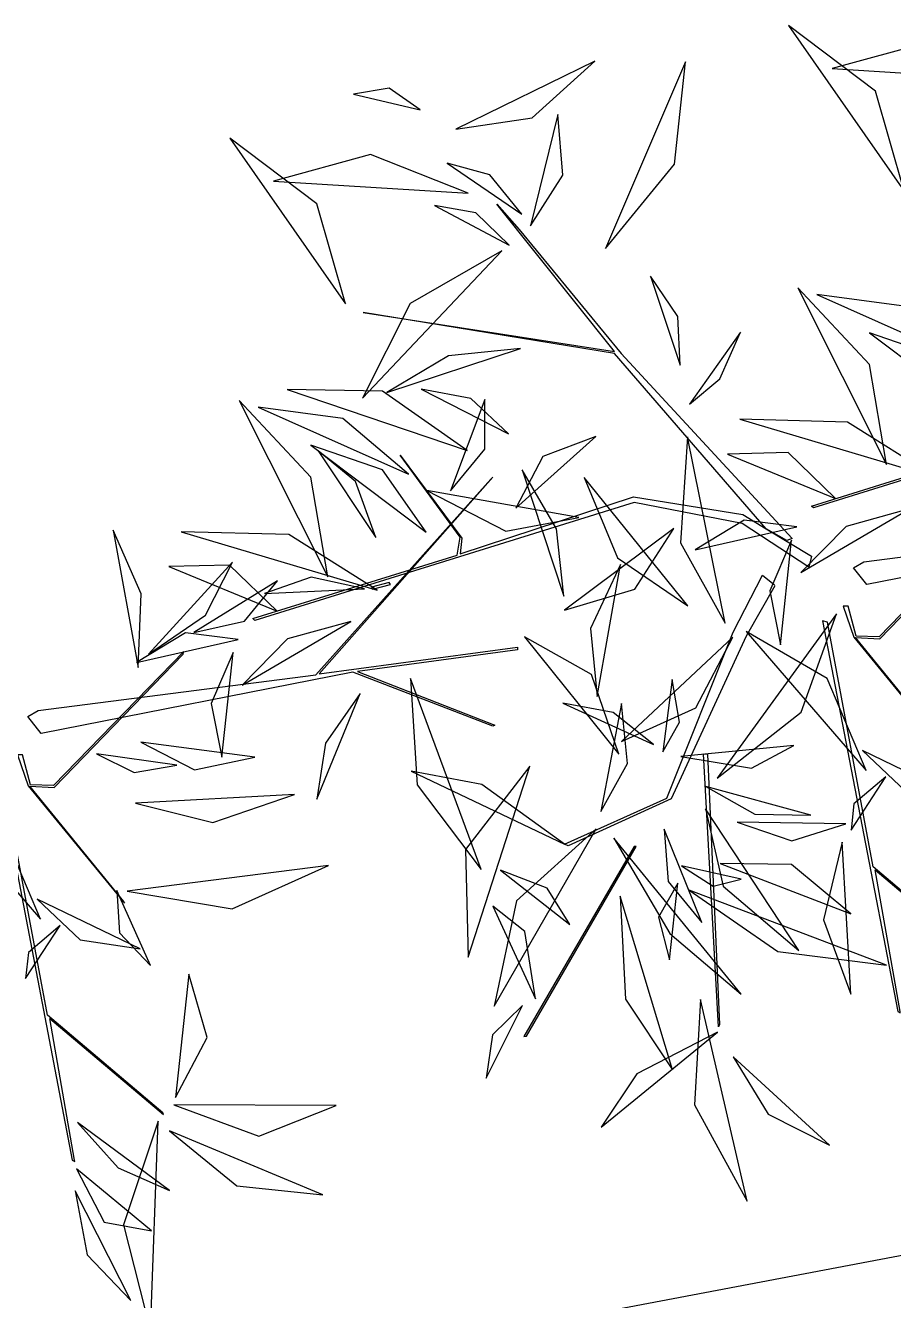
# Model space of a CAD drawing. Header units: centimetres. Extents: x 197412 to 267601, y -375791 to -305433.
# Drawn here: x 206759 to 207585, y -344575 to -343362 of the extents above; entities that cross this region are included whole.
import ezdxf

# ---------------------------------------------------------------- set-up
doc = ezdxf.new("R2010")
doc.units = ezdxf.units.CM
doc.layers.add('3-BAT C-Niveau 0', color=250, linetype='Continuous')

# ---------------------------------------------------------------- blocks, each defined once
blk = doc.blocks.new('Groupe-240-1')
at = {"linetype": 'Continuous', "flags": 128}
for points in [[(12559.5, -47176.49), (12553.13, -47172.32), (12542.85, -47170.32), (12506.75, -47181.54), (12506.55, -47181.37), (12525.99, -47175.33), (12526.27, -47173.62), (12520.59, -47165.81), (12526.44, -47173.71), (12526.28, -47175.22), (12542.81, -47169.78), (12553.2, -47171.45), (12555.42, -47172.84), (12540.99, -47156.14), (12517.04, -47152.25), (12540.98, -47155.94), (12529.79, -47141.92), (12531.9, -47144.34), (12541.62, -47156.14), (12557.9, -47173.75), (12557.4, -47173.95), (12555.42, -47172.84), (12559.73, -47175.43)], [(12506.32, -47187.2), (12499.96, -47183.04), (12489.67, -47181.03), (12453.57, -47192.26), (12453.37, -47192.08), (12472.82, -47186.04), (12473.1, -47184.33), (12467.41, -47176.52), (12473.26, -47184.42), (12473.11, -47185.93), (12489.63, -47180.5), (12500.03, -47182.17), (12502.25, -47183.55), (12487.81, -47166.85), (12463.87, -47162.96), (12487.8, -47166.66), (12476.61, -47152.63), (12478.72, -47155.05), (12488.44, -47166.86), (12504.73, -47184.46), (12504.22, -47184.66), (12502.25, -47183.55), (12506.55, -47186.14)], [(12554.81, -47164.48), (12538.27, -47183.18), (12557.16, -47180.66), (12557.15, -47180.9), (12541.92, -47182.97), (12554.99, -47188.09), (12554.83, -47188.18), (12541.49, -47183.03), (12511.82, -47188.85), (12510.55, -47187.25), (12511.53, -47186.69), (12537.98, -47183.29), (12554.62, -47164.66)], [(12476.22, -47178.63), (12459.68, -47197.32), (12478.57, -47194.81), (12478.56, -47195.05), (12463.33, -47197.11), (12476.4, -47202.23), (12476.24, -47202.32), (12462.9, -47197.17), (12433.23, -47203), (12431.96, -47201.39), (12432.93, -47200.84), (12459.39, -47197.43), (12476.03, -47178.8)], [(12509.57, -47190.9), (12510.58, -47193.85), (12519.74, -47205.02), (12519.7, -47204.84), (12510.75, -47193.89), (12513.06, -47193.99), (12525.34, -47181.33), (12525.39, -47181.07), (12512.99, -47193.81), (12510.81, -47193.75), (12510.04, -47190.89)], [(12430.98, -47205.04), (12431.98, -47207.99), (12441.15, -47219.16), (12441.11, -47218.99), (12432.16, -47208.03), (12434.47, -47208.14), (12446.75, -47195.48), (12446.8, -47195.21), (12434.4, -47207.96), (12432.22, -47207.9), (12431.45, -47205.03)], [(12497.81, -47230.71), (12497.7, -47230.93), (12496.28, -47204.95), (12496.66, -47204.97)], [(12489.88, -47213.77), (12489.69, -47213.77), (12479.17, -47231.86), (12479.43, -47231.82)]]:
    blk.add_lwpolyline(points, close=True, dxfattribs=at)
for points in [[(12503.08, -47188.96), (12500.34, -47193.75), (12493.19, -47209.23), (12483.4, -47213.7), (12483.05, -47213.53), (12492.79, -47209.16), (12499.1, -47193.38), (12501.9, -47187.94), (12503.03, -47188.86)], [(12514.99, -47229.48), (12512.63, -47216), (12523.45, -47225.12), (12523.4, -47224.98), (12512.42, -47215.69), (12508.07, -47192.42), (12507.62, -47192.3), (12514.77, -47229.47), (12515.01, -47229.59), (12514.99, -47229.51)], [(12436.4, -47243.62), (12434.04, -47230.14), (12444.86, -47239.27), (12444.81, -47239.12), (12433.83, -47229.83), (12429.48, -47206.57), (12429.03, -47206.44), (12436.18, -47243.61), (12436.42, -47243.73), (12436.4, -47243.66)]]:
    blk.add_lwpolyline(points, dxfattribs=at)
at = {"linetype": 'Continuous'}
for points in [[(12515.37, -47151.41, -215.07), (12512.64, -47141.89, -213.8), (12504.37, -47135.64, -214.42), (12504.37, -47135.64, -214.42), (12515.37, -47151.41, -215.07)], [(12527.05, -47140.89, -228.35), (12517.74, -47137.21, -229.1), (12508.53, -47139.74, -232.12), (12508.53, -47139.74, -232.12), (12527.05, -47140.89, -228.35)], [(12472.7, -47145.5, -212.86), (12479.97, -47144.44, -209.91), (12485.93, -47139.03, -208.14), (12485.93, -47139.03, -208.14), (12472.7, -47145.5, -212.86)], [(12472.7, -47145.5, -212.86), (12479.97, -47144.44, -209.91), (12485.93, -47139.03, -208.14), (12485.93, -47139.03, -208.14), (12472.7, -47145.5, -212.86)], [(12486.95, -47156.86, -223.66), (12493.51, -47148.83, -222.36), (12494.57, -47139.09, -219.58), (12494.57, -47139.09, -219.58), (12486.95, -47156.86, -223.66)], [(12469.3, -47143.67, -211.21), (12466.35, -47141.6, -209.03), (12462.97, -47142.18, -206.71), (12462.97, -47142.18, -206.71), (12469.3, -47143.67, -211.21)], [(12469.3, -47143.67, -211.21), (12466.35, -47141.6, -209.03), (12462.97, -47142.18, -206.71), (12462.97, -47142.18, -206.71), (12469.3, -47143.67, -211.21)], [(12479.82, -47154.69, -232.48), (12482.88, -47149.88, -232.45), (12482.41, -47144.12, -231.83), (12482.41, -47144.12, -231.83), (12479.82, -47154.69, -232.48)], [(12462.19, -47162.12, -215.07), (12459.46, -47152.6, -213.8), (12451.19, -47146.35, -214.42), (12451.19, -47146.35, -214.42), (12462.19, -47162.12, -215.07)], [(12473.87, -47151.6, -228.35), (12464.57, -47147.92, -229.1), (12455.35, -47150.45, -232.12), (12455.35, -47150.45, -232.12), (12473.87, -47151.6, -228.35)], [(12479, -47153.59, -232.75), (12475.94, -47149.85, -233.5), (12471.88, -47148.75, -235.42), (12471.88, -47148.75, -235.42), (12479, -47153.59, -232.75)], [(12477.79, -47156.55, -229.3), (12474.6, -47153.47, -228.25), (12470.66, -47152.77, -226.49), (12470.66, -47152.77, -226.49), (12477.79, -47156.55, -229.3)], [(12477.07, -47157.09, -228.97), (12468.35, -47162.1, -227.8), (12463.83, -47171.1, -227.09), (12463.83, -47171.1, -227.09), (12477.07, -47157.09, -228.97)], [(12494.06, -47167.96, -172.05), (12493.84, -47163.32, -171.7), (12491.23, -47159.48, -172.02), (12491.23, -47159.48, -172.02), (12494.06, -47167.96, -172.05)], [(12494.06, -47167.96, -172.05), (12493.84, -47163.32, -171.7), (12491.23, -47159.48, -172.02), (12491.23, -47159.48, -172.02), (12494.06, -47167.96, -172.05)], [(12513.69, -47177.4, -194.97), (12512.07, -47167.9, -192.57), (12505.27, -47160.59, -191.31), (12505.27, -47160.59, -191.31), (12513.69, -47177.4, -194.97)], [(12521.38, -47167.62, -201.48), (12515.12, -47162.32, -202.35), (12507.08, -47161.25, -201.76), (12507.08, -47161.25, -201.76), (12521.38, -47167.62, -201.48)], [(12494.94, -47171.66, -171.59), (12497.85, -47169.26, -169.03), (12499.81, -47164.81, -167.96), (12499.81, -47164.81, -167.96), (12494.94, -47171.66, -171.59)], [(12523.06, -47173.14, -207.16), (12518.88, -47167.22, -205.48), (12512.07, -47164.87, -203.83), (12512.07, -47164.87, -203.83), (12523.06, -47173.14, -207.16)], [(12523.06, -47173.14, -207.16), (12518.88, -47167.22, -205.48), (12512.07, -47164.87, -203.83), (12512.07, -47164.87, -203.83), (12523.06, -47173.14, -207.16)], [(12478.85, -47166.37, -196.26), (12471.99, -47167.09, -195.05), (12466.14, -47170.57, -196.39), (12466.14, -47170.57, -196.39), (12478.85, -47166.37, -196.26)], [(12473.77, -47176.07, -207.25), (12465.71, -47170.45, -205.29), (12456.64, -47170.28, -201.98), (12456.64, -47170.28, -201.98), (12473.77, -47176.07, -207.25)], [(12477.73, -47174.5, -195.33), (12474.13, -47171.12, -195.1), (12469.4, -47170.24, -194.26), (12469.4, -47170.24, -194.26), (12477.73, -47174.5, -195.33)], [(12460.51, -47188.11, -194.97), (12458.89, -47178.61, -192.57), (12452.09, -47171.31, -191.31), (12452.09, -47171.31, -191.31), (12460.51, -47188.11, -194.97)], [(12472.18, -47179.93, -215.21), (12475.45, -47175.97, -213.09), (12475.45, -47171.24, -210.46), (12475.45, -47171.24, -210.46), (12472.18, -47179.93, -215.21)], [(12468.2, -47178.33, -201.48), (12461.94, -47173.03, -202.35), (12453.9, -47171.96, -201.76), (12453.9, -47171.96, -201.76), (12468.2, -47178.33, -201.48)], [(12518.4, -47178.65, -206.43), (12510, -47173.38, -204.4), (12499.74, -47173.11, -204.36), (12499.74, -47173.11, -204.36), (12518.4, -47178.65, -206.43)], [(12518.4, -47178.65, -206.43), (12510, -47173.38, -204.4), (12499.74, -47173.11, -204.36), (12499.74, -47173.11, -204.36), (12518.4, -47178.65, -206.43)], [(12486.03, -47174.74, -184.69), (12480.97, -47176.66, -183.17), (12478.41, -47181.58, -181.63), (12478.41, -47181.58, -181.63), (12486.03, -47174.74, -184.69)], [(12494.76, -47174.78, -176.08), (12494.09, -47184.86, -174.79), (12498.35, -47192.5, -170.69), (12498.35, -47192.5, -170.69), (12494.76, -47174.78, -176.08)], [(12469.88, -47183.85, -207.16), (12465.71, -47177.93, -205.48), (12458.89, -47175.59, -203.83), (12458.89, -47175.59, -203.83), (12469.88, -47183.85, -207.16)], [(12469.88, -47183.85, -207.16), (12465.71, -47177.93, -205.48), (12458.89, -47175.59, -203.83), (12458.89, -47175.59, -203.83), (12469.88, -47183.85, -207.16)], [(12465.09, -47184.35, -210.84), (12463.14, -47179.02, -209.98), (12459.59, -47176.13, -207.2), (12459.59, -47176.13, -207.2), (12465.09, -47184.35, -210.84)], [(12508.86, -47180.65, -194.21), (12504.33, -47176.28, -192.81), (12498.57, -47176.42, -190.06), (12498.57, -47176.42, -190.06), (12508.86, -47180.65, -194.21)], [(12508.86, -47180.65, -194.21), (12504.33, -47176.28, -192.81), (12498.57, -47176.42, -190.06), (12498.57, -47176.42, -190.06), (12508.86, -47180.65, -194.21)], [(12482.98, -47189.94, -200.44), (12482.27, -47183.53, -199.26), (12479.03, -47177.92, -200.49), (12479.03, -47177.92, -200.49), (12482.98, -47189.94, -200.44)], [(12484.93, -47178.65, -205.3), (12488.08, -47186.29, -204.92), (12494.79, -47190.88, -203.9), (12494.79, -47190.88, -203.9), (12484.93, -47178.65, -205.3)], [(12469.95, -47179.9, -188.89), (12477.45, -47183.77, -185.79), (12484.41, -47182.46, -181.22), (12484.41, -47182.46, -181.22), (12469.95, -47179.9, -188.89)], [(12505.15, -47183.36, -183.73), (12500.16, -47182.72, -181.29), (12495.48, -47185.54, -179.52), (12495.48, -47185.54, -179.52), (12505.15, -47183.36, -183.73)], [(12515.89, -47181.64, -199.98), (12509.86, -47183.3, -200.36), (12505.55, -47187.68, -199.46), (12505.55, -47187.68, -199.46), (12515.89, -47181.64, -199.98)], [(12442.45, -47196.74, -183.78), (12442.74, -47189.71, -183.14), (12440.09, -47183.65, -184.94), (12440.09, -47183.65, -184.94), (12442.45, -47196.74, -183.78)], [(12465.22, -47189.37, -206.43), (12456.82, -47184.09, -204.4), (12446.57, -47183.82, -204.36), (12446.57, -47183.82, -204.36), (12465.22, -47189.37, -206.43)], [(12465.22, -47189.37, -206.43), (12456.82, -47184.09, -204.4), (12446.57, -47183.82, -204.36), (12446.57, -47183.82, -204.36), (12465.22, -47189.37, -206.43)], [(12483.05, -47191.29, -200.73), (12489.75, -47189.28, -197.34), (12493.45, -47183.5, -193.77), (12493.45, -47183.5, -193.77), (12483.05, -47191.29, -200.73)], [(12483.05, -47191.29, -200.73), (12489.75, -47189.28, -197.34), (12493.45, -47183.5, -193.77), (12493.45, -47183.5, -193.77), (12483.05, -47191.29, -200.73)], [(12504.66, -47184.61, -183.47), (12502.59, -47189.45, -183.7), (12503.6, -47194.57, -184.07), (12503.6, -47194.57, -184.07), (12504.66, -47184.61, -183.47)], [(12504.66, -47184.61, -183.47), (12502.59, -47189.45, -183.7), (12503.6, -47194.57, -184.07), (12503.6, -47194.57, -184.07), (12504.66, -47184.61, -183.47)], [(12443.46, -47195.47, -176.88), (12448.88, -47191.74, -176.9), (12451.44, -47186.7, -174.04), (12451.44, -47186.7, -174.04), (12443.46, -47195.47, -176.88)], [(12455.68, -47191.36, -194.21), (12451.15, -47186.99, -192.81), (12445.39, -47187.13, -190.06), (12445.39, -47187.13, -190.06), (12455.68, -47191.36, -194.21)], [(12455.68, -47191.36, -194.21), (12451.15, -47186.99, -192.81), (12445.39, -47187.13, -190.06), (12445.39, -47187.13, -190.06), (12455.68, -47191.36, -194.21)], [(12488.37, -47186.93, -185.42), (12485.51, -47193.02, -185.31), (12486.15, -47199.49, -184.01), (12486.15, -47199.49, -184.01), (12488.37, -47186.93, -185.42)], [(12447.77, -47193.4, -161.32), (12452.59, -47192.31, -161.24), (12455.71, -47188.49, -160.95), (12455.71, -47188.49, -160.95), (12447.77, -47193.4, -161.32)], [(12464.02, -47189.24, -223.21), (12458.92, -47188.15, -222.61), (12454.49, -47189.68, -220.88), (12454.49, -47189.68, -220.88), (12464.02, -47189.24, -223.21)], [(12464.02, -47189.24, -223.21), (12458.92, -47188.15, -222.61), (12454.49, -47189.68, -220.88), (12454.49, -47189.68, -220.88), (12464.02, -47189.24, -223.21)], [(12466.47, -47188.85, -203.84), (12466.36, -47188.63, -203.87), (12464.69, -47189.08, -202.04), (12464.78, -47189.29, -202.02), (12466.47, -47188.85, -203.84)], [(12462.71, -47192.35, -199.98), (12456.68, -47194.01, -200.36), (12452.37, -47198.4, -199.46), (12452.37, -47198.4, -199.46), (12462.71, -47192.35, -199.98)], [(12497.58, -47207.27, -204.31), (12505.57, -47200.97, -204.16), (12508.93, -47191.64, -202.67), (12508.93, -47191.64, -202.67), (12497.58, -47207.27, -204.31)], [(12451.98, -47194.07, -183.73), (12446.98, -47193.43, -181.29), (12442.3, -47196.25, -179.52), (12442.3, -47196.25, -179.52), (12451.98, -47194.07, -183.73)], [(12511.76, -47206.55, -178.9), (12508.05, -47197.78, -176.01), (12500.33, -47193.3, -172.29), (12500.33, -47193.3, -172.29), (12511.76, -47206.55, -178.9)], [(12511.76, -47206.55, -178.9), (12508.05, -47197.78, -176.01), (12500.33, -47193.3, -172.29), (12500.33, -47193.3, -172.29), (12511.76, -47206.55, -178.9)], [(12488.21, -47204.98, -210.57), (12485.62, -47197.41, -206.9), (12479.25, -47193.82, -202.54), (12479.25, -47193.82, -202.54), (12488.21, -47204.98, -210.57)], [(12488.46, -47203.76, -217.22), (12495.54, -47200.57, -219.34), (12499.07, -47193.86, -221.55), (12499.07, -47193.86, -221.55), (12488.46, -47203.76, -217.22)], [(12451.49, -47195.32, -183.47), (12449.41, -47200.16, -183.7), (12450.43, -47205.28, -184.07), (12450.43, -47205.28, -184.07), (12451.49, -47195.32, -183.47)], [(12451.49, -47195.32, -183.47), (12449.41, -47200.16, -183.7), (12450.43, -47205.28, -184.07), (12450.43, -47205.28, -184.07), (12451.49, -47195.32, -183.47)], [(12468.38, -47197.78, -225.36), (12469.01, -47207.9, -224.7), (12475.1, -47215.94, -224), (12475.1, -47215.94, -224), (12468.38, -47197.78, -225.36)], [(12492.41, -47204.75, -202.35), (12494, -47201.93, -200.21), (12493.29, -47197.88, -199.09), (12493.29, -47197.88, -199.09), (12492.41, -47204.75, -202.35)], [(12463.61, -47199.2, -228.81), (12460.29, -47203.93, -229.15), (12459.48, -47209.25, -227.32), (12459.48, -47209.25, -227.32), (12463.61, -47199.2, -228.81)], [(12491.51, -47204.05, -202.12), (12487.68, -47201.01, -201.54), (12482.89, -47200.14, -202.14), (12482.89, -47200.14, -202.14), (12491.51, -47204.05, -202.12)], [(12486.5, -47210.45, -199.77), (12489.06, -47205.88, -197.57), (12488.48, -47200.17, -196.35), (12488.48, -47200.17, -196.35), (12486.5, -47210.45, -199.77)], [(12442.7, -47203.83, -186.16), (12447.83, -47206.47, -185.75), (12453.57, -47205.26, -185.13), (12453.57, -47205.26, -185.13), (12442.7, -47203.83, -186.16)], [(12494.13, -47205.21, -198.87), (12500.86, -47206.31, -195.41), (12504.87, -47204.17, -190.33), (12504.87, -47204.17, -190.33), (12494.13, -47205.21, -198.87)], [(12511.43, -47204.63, -207.06), (12515.55, -47208.52, -208.24), (12521.25, -47209.38, -209.24), (12521.25, -47209.38, -209.24), (12511.43, -47204.63, -207.06)], [(12438.49, -47204.96, -197.01), (12442.08, -47206.73, -196.39), (12446.15, -47206.03, -196.61), (12446.15, -47206.03, -196.61), (12438.49, -47204.96, -197.01)], [(12483.05, -47213.53, -197.23), (12475.17, -47207.86, -194.28), (12468.44, -47206.59, -188.42), (12468.44, -47206.59, -188.42), (12483.05, -47213.53, -197.23)], [(12479.76, -47206.13, -220.85), (12473.61, -47214.06, -221.31), (12473.89, -47224.31, -222.56), (12473.89, -47224.31, -222.56), (12479.76, -47206.13, -220.85)], [(12433.17, -47220.69, -178.9), (12429.46, -47211.92, -176.01), (12421.74, -47207.44, -172.29), (12421.74, -47207.44, -172.29), (12433.17, -47220.69, -178.9)], [(12433.17, -47220.69, -178.9), (12429.46, -47211.92, -176.01), (12421.74, -47207.44, -172.29), (12421.74, -47207.44, -172.29), (12433.17, -47220.69, -178.9)], [(12496.49, -47208.07, -204.62), (12501.18, -47210.69, -205.07), (12506.49, -47210.77, -204.23), (12506.49, -47210.77, -204.23), (12496.49, -47208.07, -204.62)], [(12513.63, -47207.13, -177.75), (12510.6, -47209.71, -175.38), (12510.34, -47212.2, -172.12), (12510.34, -47212.2, -172.12), (12513.63, -47207.13, -177.75)], [(12442.21, -47209.65, -247.3), (12449.57, -47211.48, -244.69), (12457.33, -47208.83, -243.35), (12457.33, -47208.83, -243.35), (12442.21, -47209.65, -247.3)], [(12442.21, -47209.65, -247.3), (12449.57, -47211.48, -244.69), (12457.33, -47208.83, -243.35), (12457.33, -47208.83, -243.35), (12442.21, -47209.65, -247.3)], [(12496.48, -47210.17, -233.25), (12498.14, -47217.55, -238.65), (12505.36, -47223.67, -241.93), (12505.36, -47223.67, -241.93), (12496.48, -47210.17, -233.25)], [(12499.48, -47211.44, -229.03), (12504.68, -47213.23, -227.48), (12509.82, -47211.61, -225.66), (12509.82, -47211.61, -225.66), (12499.48, -47211.44, -229.03)], [(12486.06, -47212.07, -220.09), (12478.47, -47218.94, -220.53), (12476.36, -47228.95, -219.34), (12476.36, -47228.95, -219.34), (12486.06, -47212.07, -220.09)], [(12487.74, -47212.97, -210.1), (12493.08, -47222.05, -209.96), (12499.88, -47227.83, -205.95), (12499.88, -47227.83, -205.95), (12487.74, -47212.97, -210.1)], [(12492.55, -47212.13, -207.72), (12492.93, -47217.1, -206.62), (12496.13, -47221, -205.86), (12496.13, -47221, -205.86), (12492.55, -47212.13, -207.72)], [(12509.47, -47213.36, -200.41), (12507.69, -47220.75, -200.32), (12510.32, -47227.82, -200.54), (12510.32, -47227.82, -200.54), (12509.47, -47213.36, -200.41)], [(12441.42, -47218.03, -179.52), (12451.41, -47219.69, -178.73), (12460.59, -47215.58, -177.91), (12460.59, -47215.58, -177.91), (12441.42, -47218.03, -179.52)], [(12510.31, -47220.18, -189.87), (12504.65, -47215.48, -186.93), (12497.88, -47215.37, -183.27), (12497.88, -47215.37, -183.27), (12510.31, -47220.18, -189.87)], [(12483.54, -47221.2, -218.46), (12481.39, -47217.74, -216.39), (12476.95, -47216.01, -215.43), (12476.95, -47216.01, -215.43), (12483.54, -47221.2, -218.46)], [(12494.19, -47215.6, -212.09), (12497.19, -47217.53, -209.87), (12499.87, -47216.89, -207.1), (12499.87, -47216.89, -207.1), (12494.19, -47215.6, -212.09)], [(12494.19, -47215.6, -212.09), (12497.19, -47217.53, -209.87), (12499.87, -47216.89, -207.1), (12499.87, -47216.89, -207.1), (12494.19, -47215.6, -212.09)], [(12440.44, -47217.94, -179.83), (12440.68, -47221.99, -178.67), (12443.65, -47225.08, -177.99), (12443.65, -47225.08, -177.99), (12440.44, -47217.94, -179.83)], [(12493.85, -47217.26, -213.12), (12492.01, -47220.5, -210.71), (12493.05, -47224.55, -208.62), (12493.05, -47224.55, -208.62), (12493.85, -47217.26, -213.12)], [(12493.85, -47217.26, -213.12), (12492.01, -47220.5, -210.71), (12493.05, -47224.55, -208.62), (12493.05, -47224.55, -208.62), (12493.85, -47217.26, -213.12)], [(12494.91, -47217.91, -212.64), (12503.36, -47223.76, -211.07), (12513.7, -47225.07, -212.06), (12513.7, -47225.07, -212.06), (12494.91, -47217.91, -212.64)], [(12494.91, -47217.91, -212.64), (12503.36, -47223.76, -211.07), (12513.7, -47225.07, -212.06), (12513.7, -47225.07, -212.06), (12494.91, -47217.91, -212.64)], [(12432.84, -47218.78, -207.06), (12436.95, -47222.66, -208.24), (12442.66, -47223.52, -209.24), (12442.66, -47223.52, -209.24), (12432.84, -47218.78, -207.06)], [(12488.34, -47218.49, -221.24), (12488.84, -47228.3, -218.96), (12493.34, -47235.02, -214.31), (12493.34, -47235.02, -214.31), (12488.34, -47218.49, -221.24)], [(12480.3, -47228.25, -202.5), (12479.28, -47221.85, -200.11), (12476.23, -47219.43, -195.35), (12476.23, -47219.43, -195.35), (12480.3, -47228.25, -202.5)], [(12435.04, -47221.27, -177.75), (12432.01, -47223.86, -175.38), (12431.75, -47226.34, -172.12), (12431.75, -47226.34, -172.12), (12435.04, -47221.27, -177.75)], [(12446.03, -47237.66, -181.99), (12449.03, -47231.93, -181.12), (12447.3, -47225.93, -179.03), (12447.3, -47225.93, -179.03), (12446.03, -47237.66, -181.99)], [(12479.06, -47228.89, -211.6), (12476.18, -47231.7, -211.07), (12475.59, -47235.8, -211.1), (12475.59, -47235.8, -211.1), (12479.06, -47228.89, -211.6)], [(12495.98, -47228.34, -223.19), (12495.42, -47238.35, -225.59), (12500.44, -47247.52, -225.79), (12500.44, -47247.52, -225.79), (12495.98, -47228.34, -223.19)], [(12495.98, -47228.34, -223.19), (12495.42, -47238.35, -225.59), (12500.44, -47247.52, -225.79), (12500.44, -47247.52, -225.79), (12495.98, -47228.34, -223.19)], [(12497.61, -47231.43, -214.21), (12489.94, -47235.39, -211.43), (12486.55, -47240.48, -206.15), (12486.55, -47240.48, -206.15), (12497.61, -47231.43, -214.21)], [(12499.09, -47233.78, -215.73), (12502.44, -47239.25, -216.78), (12508.27, -47242.19, -215.22), (12508.27, -47242.19, -215.22), (12499.09, -47233.78, -215.73)], [(12499.09, -47233.78, -215.73), (12502.44, -47239.25, -216.78), (12508.27, -47242.19, -215.22), (12508.27, -47242.19, -215.22), (12499.09, -47233.78, -215.73)], [(12445.86, -47238.36, -182.25), (12453.94, -47241.33, -178.08), (12461.32, -47238.42, -173.29), (12461.32, -47238.42, -173.29), (12445.86, -47238.36, -182.25)], [(12436.7, -47240.04, -186.97), (12440.55, -47244.34, -187.38), (12445.43, -47246.51, -185.5), (12445.43, -47246.51, -185.5), (12436.7, -47240.04, -186.97)], [(12444.36, -47239.91, -186.41), (12441.06, -47249.78, -187.61), (12443.63, -47259.88, -186.97), (12443.63, -47259.88, -186.97), (12444.36, -47239.91, -186.41)], [(12445.46, -47240.81, -186.4), (12451.84, -47246.06, -186.75), (12460.04, -47246.9, -187), (12460.04, -47246.9, -187), (12445.46, -47240.81, -186.4)], [(12436.58, -47244.45, -174.58), (12439.23, -47249.53, -172.2), (12443.73, -47250.35, -168.43), (12443.73, -47250.35, -168.43), (12436.58, -47244.45, -174.58)], [(12436.46, -47246.52, -174.84), (12437.6, -47252.64, -175.45), (12441.77, -47256.96, -176.76), (12441.77, -47256.96, -176.76), (12436.46, -47246.52, -174.84)]]:
    blk.add_polyline3d(points, dxfattribs=at)
blk = doc.blocks.new('Groupe-242-1')
blk.add_blockref('Groupe-240-1', (0, 0))

msp = doc.modelspace()

# ---------------------------------------------------------------- linework, layer by layer
at = {"layer": '3-BAT C-Niveau 0', "flags": 128}
msp.add_lwpolyline([(210118.1, -344054.1), (206195.8, -344796.9), (207315.7, -350710.5), (211233.9, -349961), (211225.9, -349919.4), (208772.4, -350384.1), (208028.2, -346453.9), (210484.5, -345988.8)], close=True, dxfattribs=at)

# ---------------------------------------------------------------- block references
at = {"layer": '3-BAT C-Niveau 0', "xscale": 10, "yscale": 10, "zscale": 10}
msp.add_blockref('Groupe-242-1', (82441.7, 127994.6), dxfattribs=at)

doc.saveas('drawing.dxf')
